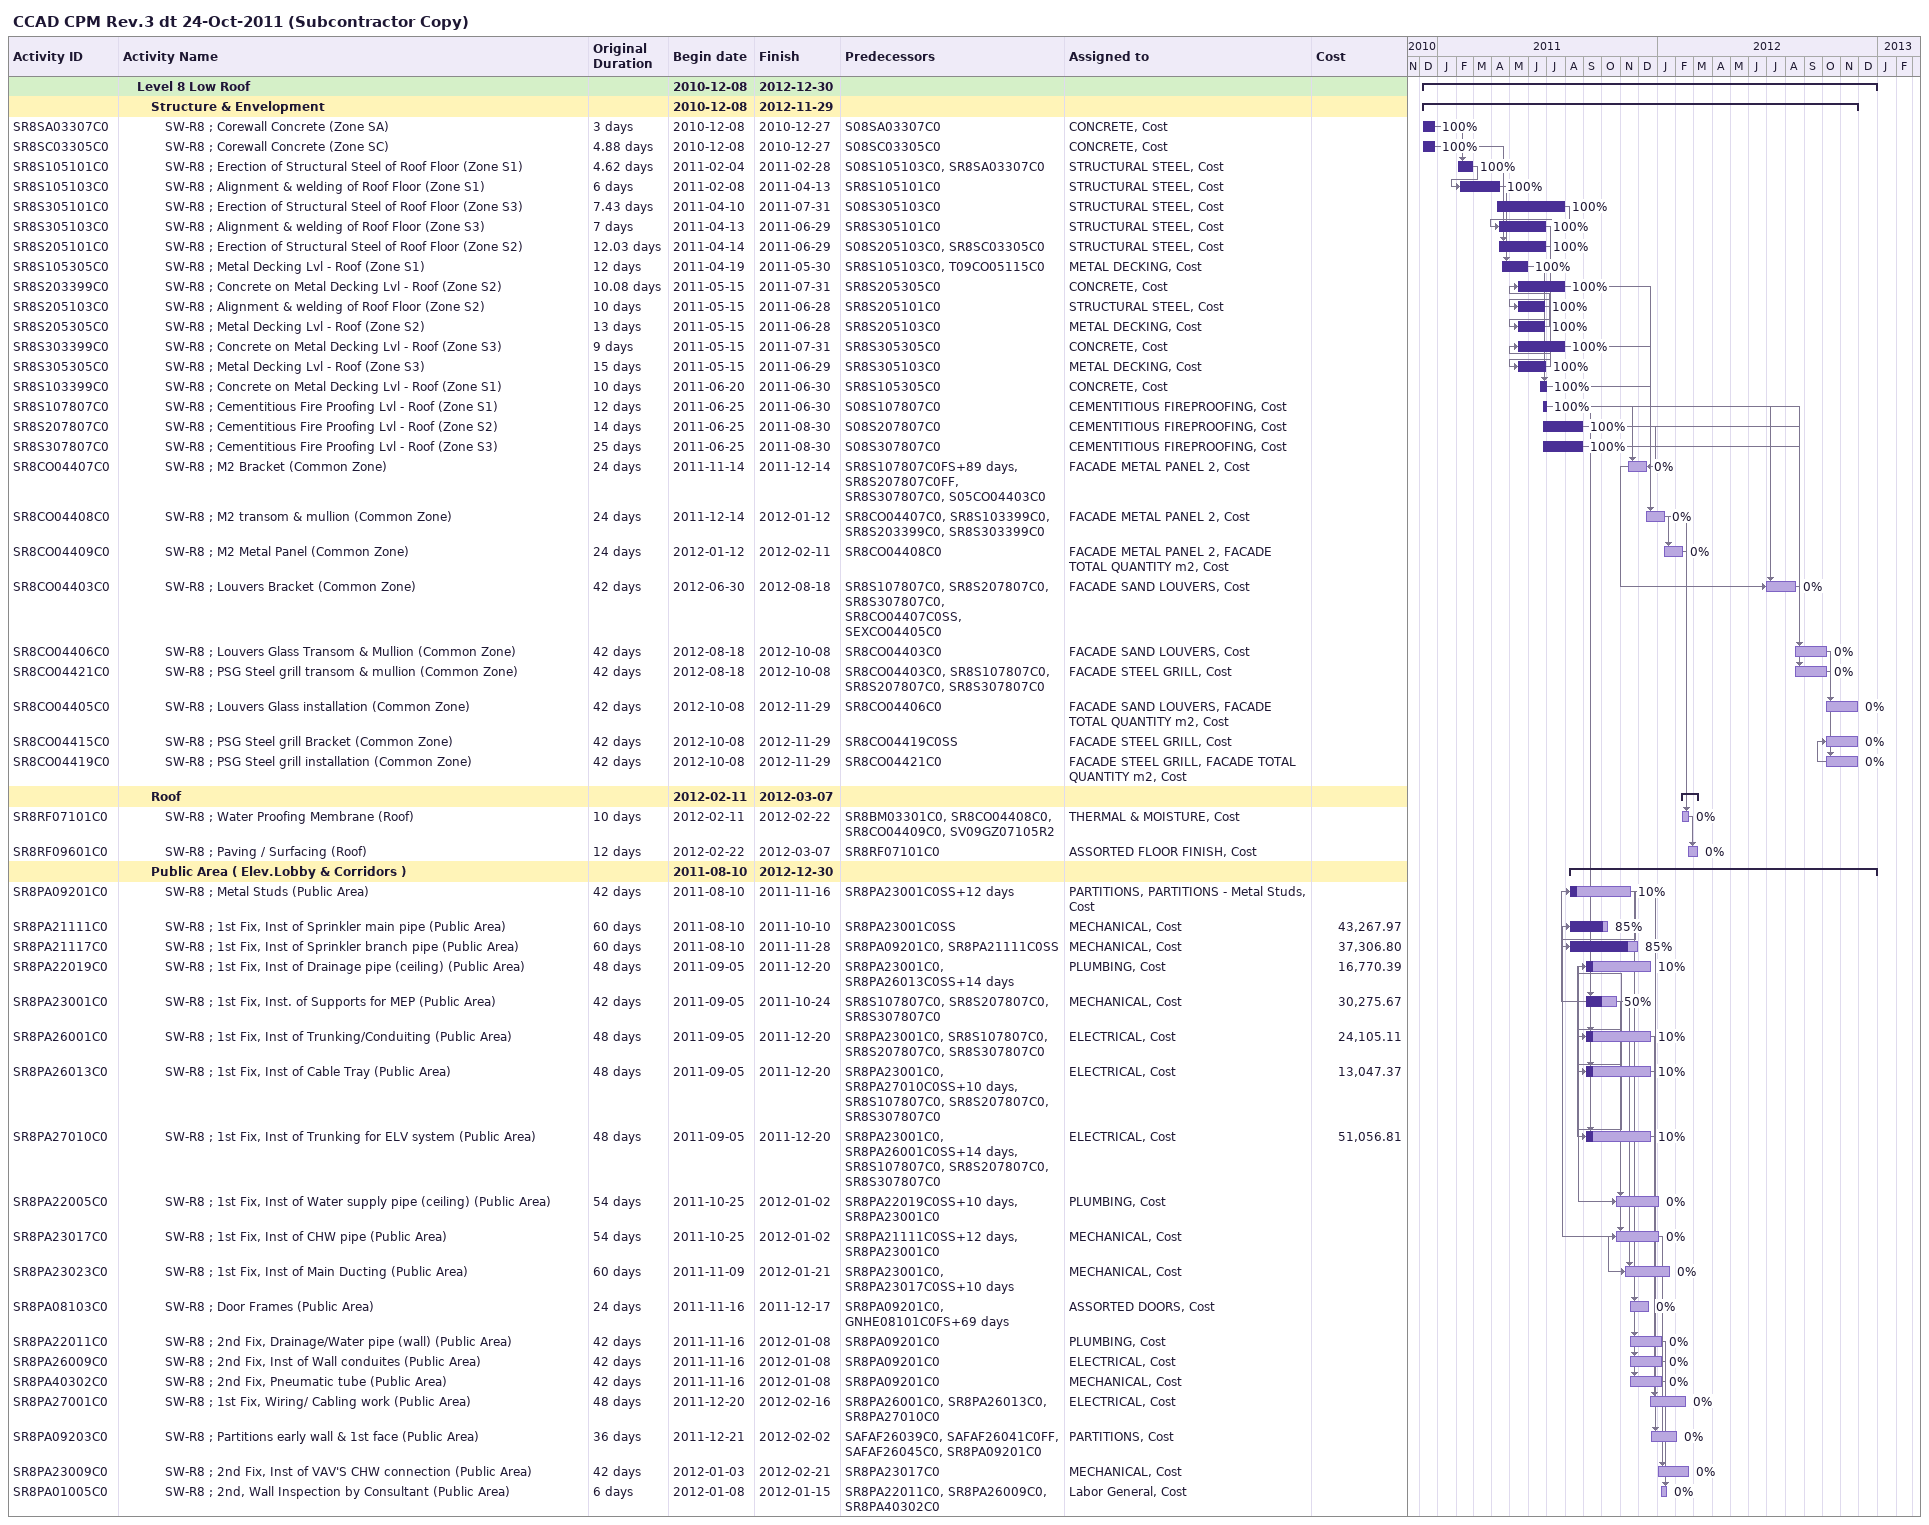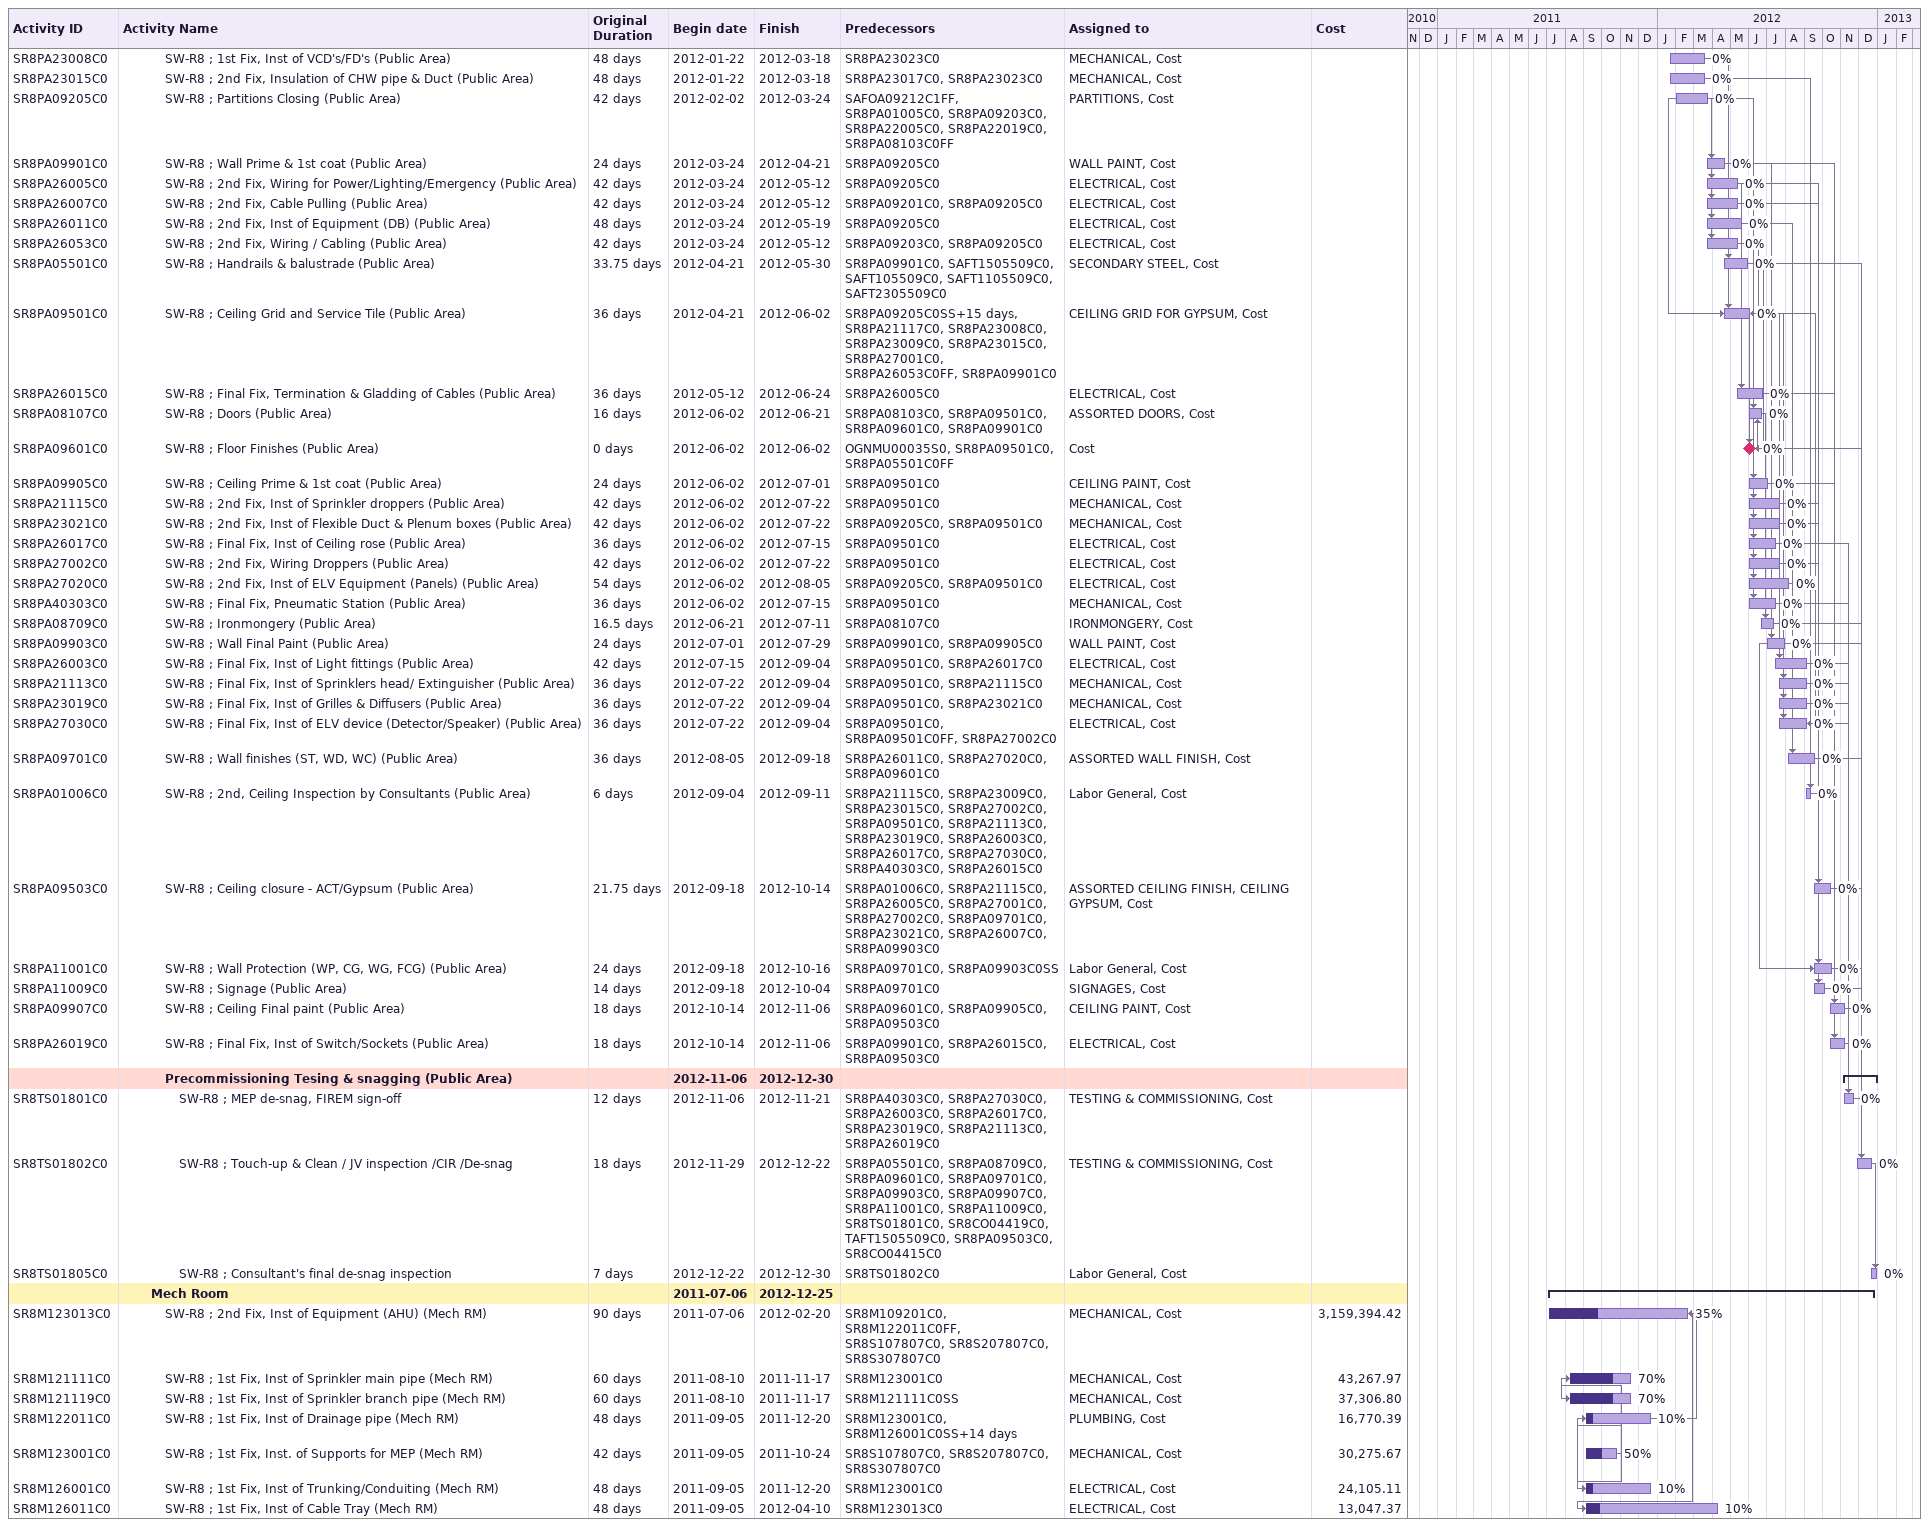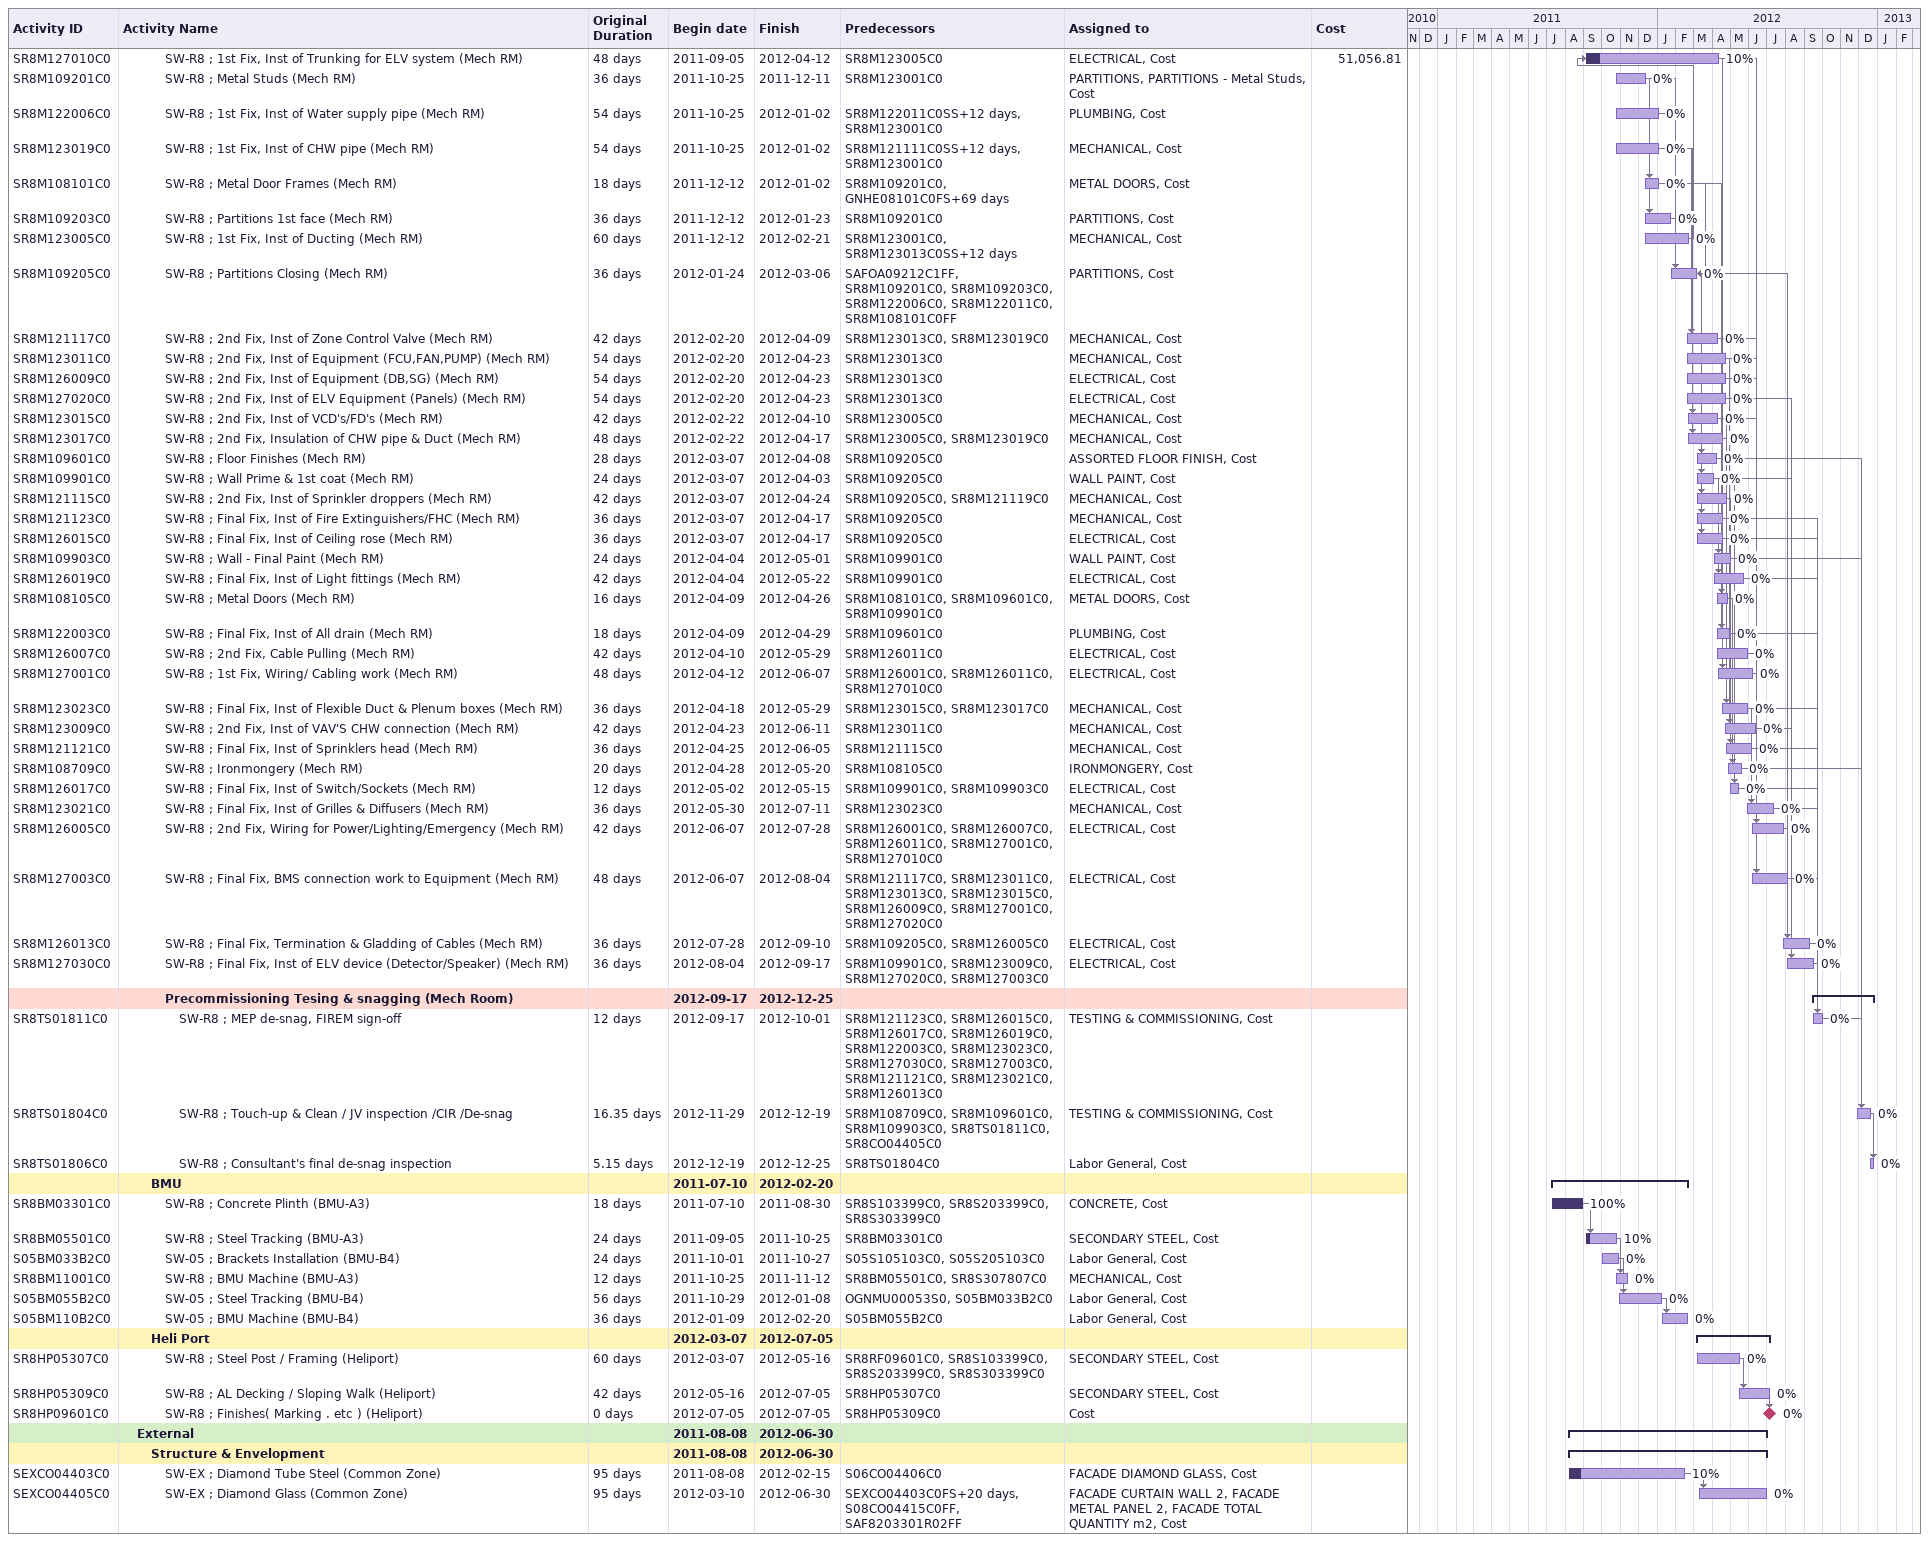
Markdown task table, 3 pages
CCAD CPM Rev.3 dt 24-Oct-2011 (Subcontractor Copy)

| ID | Level | Task | Original duration | Start | Finish | Predecessors | Resources | % complete | Cost |
|---|---|---|---|---|---|---|---|---|---|
|  | 2 | **Level 8 Low Roof** |  | 2010-12-08 | 2012-12-30 |  |  |  |  |
|  | 3 | **Structure & Envelopment** |  | 2010-12-08 | 2012-11-29 |  |  |  |  |
| SR8SA03307C0 | 4 | SW-R8 ; Corewall Concrete (Zone SA) | 3d | 2010-12-08 | 2010-12-27 | S08SA03307C0 | CONCRETE, Cost | 100 |  |
| SR8SC03305C0 | 4 | SW-R8 ; Corewall Concrete (Zone SC) | 4.88d | 2010-12-08 | 2010-12-27 | S08SC03305C0 | CONCRETE, Cost | 100 |  |
| SR8S105101C0 | 4 | SW-R8 ; Erection of Structural Steel of Roof Floor (Zone S1) | 4.62d | 2011-02-04 | 2011-02-28 | S08S105103C0, SR8SA03307C0 | STRUCTURAL STEEL, Cost | 100 |  |
| SR8S105103C0 | 4 | SW-R8 ; Alignment & welding of Roof Floor (Zone S1) | 6d | 2011-02-08 | 2011-04-13 | SR8S105101C0 | STRUCTURAL STEEL, Cost | 100 |  |
| SR8S305101C0 | 4 | SW-R8 ; Erection of Structural Steel of Roof Floor (Zone S3) | 7.43d | 2011-04-10 | 2011-07-31 | S08S305103C0 | STRUCTURAL STEEL, Cost | 100 |  |
| SR8S305103C0 | 4 | SW-R8 ; Alignment & welding of Roof Floor (Zone S3) | 7d | 2011-04-13 | 2011-06-29 | SR8S305101C0 | STRUCTURAL STEEL, Cost | 100 |  |
| SR8S205101C0 | 4 | SW-R8 ; Erection of Structural Steel of Roof Floor (Zone S2) | 12.03d | 2011-04-14 | 2011-06-29 | S08S205103C0, SR8SC03305C0 | STRUCTURAL STEEL, Cost | 100 |  |
| SR8S105305C0 | 4 | SW-R8 ; Metal Decking Lvl - Roof (Zone S1) | 12d | 2011-04-19 | 2011-05-30 | SR8S105103C0, T09CO05115C0 | METAL DECKING, Cost | 100 |  |
| SR8S203399C0 | 4 | SW-R8 ; Concrete on Metal Decking Lvl - Roof (Zone S2) | 10.08d | 2011-05-15 | 2011-07-31 | SR8S205305C0 | CONCRETE, Cost | 100 |  |
| SR8S205103C0 | 4 | SW-R8 ; Alignment & welding of Roof Floor (Zone S2) | 10d | 2011-05-15 | 2011-06-28 | SR8S205101C0 | STRUCTURAL STEEL, Cost | 100 |  |
| SR8S205305C0 | 4 | SW-R8 ; Metal Decking Lvl - Roof (Zone S2) | 13d | 2011-05-15 | 2011-06-28 | SR8S205103C0 | METAL DECKING, Cost | 100 |  |
| SR8S303399C0 | 4 | SW-R8 ; Concrete on Metal Decking Lvl - Roof (Zone S3) | 9d | 2011-05-15 | 2011-07-31 | SR8S305305C0 | CONCRETE, Cost | 100 |  |
| SR8S305305C0 | 4 | SW-R8 ; Metal Decking Lvl - Roof (Zone S3) | 15d | 2011-05-15 | 2011-06-29 | SR8S305103C0 | METAL DECKING, Cost | 100 |  |
| SR8S103399C0 | 4 | SW-R8 ; Concrete on Metal Decking Lvl - Roof (Zone S1) | 10d | 2011-06-20 | 2011-06-30 | SR8S105305C0 | CONCRETE, Cost | 100 |  |
| SR8S107807C0 | 4 | SW-R8 ; Cementitious Fire Proofing Lvl - Roof (Zone S1) | 12d | 2011-06-25 | 2011-06-30 | S08S107807C0 | CEMENTITIOUS FIREPROOFING, Cost | 100 |  |
| SR8S207807C0 | 4 | SW-R8 ; Cementitious Fire Proofing Lvl - Roof (Zone S2) | 14d | 2011-06-25 | 2011-08-30 | S08S207807C0 | CEMENTITIOUS FIREPROOFING, Cost | 100 |  |
| SR8S307807C0 | 4 | SW-R8 ; Cementitious Fire Proofing Lvl - Roof (Zone S3) | 25d | 2011-06-25 | 2011-08-30 | S08S307807C0 | CEMENTITIOUS FIREPROOFING, Cost | 100 |  |
| SR8CO04407C0 | 4 | SW-R8 ; M2 Bracket (Common Zone) | 24d | 2011-11-14 | 2011-12-14 | SR8S107807C0FS+89d, SR8S207807C0FF, SR8S307807C0, S05CO04403C0 | FACADE METAL PANEL 2, Cost | 0 |  |
| SR8CO04408C0 | 4 | SW-R8 ; M2 transom & mullion (Common Zone) | 24d | 2011-12-14 | 2012-01-12 | SR8CO04407C0, SR8S103399C0, SR8S203399C0, SR8S303399C0 | FACADE METAL PANEL 2, Cost | 0 |  |
| SR8CO04409C0 | 4 | SW-R8 ; M2 Metal Panel (Common Zone) | 24d | 2012-01-12 | 2012-02-11 | SR8CO04408C0 | FACADE METAL PANEL 2, FACADE TOTAL QUANTITY m2, Cost | 0 |  |
| SR8CO04403C0 | 4 | SW-R8 ; Louvers Bracket (Common Zone) | 42d | 2012-06-30 | 2012-08-18 | SR8S107807C0, SR8S207807C0, SR8S307807C0, SR8CO04407C0SS, SEXCO04405C0 | FACADE SAND LOUVERS, Cost | 0 |  |
| SR8CO04406C0 | 4 | SW-R8 ; Louvers Glass Transom & Mullion (Common Zone) | 42d | 2012-08-18 | 2012-10-08 | SR8CO04403C0 | FACADE SAND LOUVERS, Cost | 0 |  |
| SR8CO04421C0 | 4 | SW-R8 ; PSG Steel grill transom & mullion (Common Zone) | 42d | 2012-08-18 | 2012-10-08 | SR8CO04403C0, SR8S107807C0, SR8S207807C0, SR8S307807C0 | FACADE STEEL GRILL, Cost | 0 |  |
| SR8CO04405C0 | 4 | SW-R8 ; Louvers Glass installation (Common Zone) | 42d | 2012-10-08 | 2012-11-29 | SR8CO04406C0 | FACADE SAND LOUVERS, FACADE TOTAL QUANTITY m2, Cost | 0 |  |
| SR8CO04415C0 | 4 | SW-R8 ; PSG Steel grill Bracket (Common Zone) | 42d | 2012-10-08 | 2012-11-29 | SR8CO04419C0SS | FACADE STEEL GRILL, Cost | 0 |  |
| SR8CO04419C0 | 4 | SW-R8 ; PSG Steel grill installation (Common Zone) | 42d | 2012-10-08 | 2012-11-29 | SR8CO04421C0 | FACADE STEEL GRILL, FACADE TOTAL QUANTITY m2, Cost | 0 |  |
|  | 3 | **Roof** |  | 2012-02-11 | 2012-03-07 |  |  |  |  |
| SR8RF07101C0 | 4 | SW-R8 ; Water Proofing Membrane (Roof) | 10d | 2012-02-11 | 2012-02-22 | SR8BM03301C0, SR8CO04408C0, SR8CO04409C0, SV09GZ07105R2 | THERMAL & MOISTURE, Cost | 0 |  |
| SR8RF09601C0 | 4 | SW-R8 ; Paving / Surfacing (Roof) | 12d | 2012-02-22 | 2012-03-07 | SR8RF07101C0 | ASSORTED FLOOR FINISH, Cost | 0 |  |
|  | 3 | **Public Area ( Elev.Lobby & Corridors )** |  | 2011-08-10 | 2012-12-30 |  |  |  |  |
| SR8PA09201C0 | 4 | SW-R8 ; Metal Studs (Public Area) | 42d | 2011-08-10 | 2011-11-16 | SR8PA23001C0SS+12d | PARTITIONS, PARTITIONS - Metal Studs, Cost | 10 |  |
| SR8PA21111C0 | 4 | SW-R8 ; 1st Fix, Inst of Sprinkler main pipe (Public Area) | 60d | 2011-08-10 | 2011-10-10 | SR8PA23001C0SS | MECHANICAL, Cost | 85 | 43267.97 |
| SR8PA21117C0 | 4 | SW-R8 ; 1st Fix, Inst of Sprinkler branch pipe (Public Area) | 60d | 2011-08-10 | 2011-11-28 | SR8PA09201C0, SR8PA21111C0SS | MECHANICAL, Cost | 85 | 37306.80 |
| SR8PA22019C0 | 4 | SW-R8 ; 1st Fix, Inst of Drainage pipe (ceiling) (Public Area) | 48d | 2011-09-05 | 2011-12-20 | SR8PA23001C0, SR8PA26013C0SS+14d | PLUMBING, Cost | 10 | 16770.39 |
| SR8PA23001C0 | 4 | SW-R8 ; 1st Fix, Inst. of Supports for MEP (Public Area) | 42d | 2011-09-05 | 2011-10-24 | SR8S107807C0, SR8S207807C0, SR8S307807C0 | MECHANICAL, Cost | 50 | 30275.67 |
| SR8PA26001C0 | 4 | SW-R8 ; 1st Fix, Inst of Trunking/Conduiting (Public Area) | 48d | 2011-09-05 | 2011-12-20 | SR8PA23001C0, SR8S107807C0, SR8S207807C0, SR8S307807C0 | ELECTRICAL, Cost | 10 | 24105.11 |
| SR8PA26013C0 | 4 | SW-R8 ; 1st Fix, Inst of Cable Tray (Public Area) | 48d | 2011-09-05 | 2011-12-20 | SR8PA23001C0, SR8PA27010C0SS+10d, SR8S107807C0, SR8S207807C0, SR8S307807C0 | ELECTRICAL, Cost | 10 | 13047.37 |
| SR8PA27010C0 | 4 | SW-R8 ; 1st Fix, Inst of Trunking for ELV system (Public Area) | 48d | 2011-09-05 | 2011-12-20 | SR8PA23001C0, SR8PA26001C0SS+14d, SR8S107807C0, SR8S207807C0, SR8S307807C0 | ELECTRICAL, Cost | 10 | 51056.81 |
| SR8PA22005C0 | 4 | SW-R8 ; 1st Fix, Inst of Water supply pipe (ceiling) (Public Area) | 54d | 2011-10-25 | 2012-01-02 | SR8PA22019C0SS+10d, SR8PA23001C0 | PLUMBING, Cost | 0 |  |
| SR8PA23017C0 | 4 | SW-R8 ; 1st Fix, Inst of CHW pipe (Public Area) | 54d | 2011-10-25 | 2012-01-02 | SR8PA21111C0SS+12d, SR8PA23001C0 | MECHANICAL, Cost | 0 |  |
| SR8PA23023C0 | 4 | SW-R8 ; 1st Fix, Inst of Main Ducting (Public Area) | 60d | 2011-11-09 | 2012-01-21 | SR8PA23001C0, SR8PA23017C0SS+10d | MECHANICAL, Cost | 0 |  |
| SR8PA08103C0 | 4 | SW-R8 ; Door Frames (Public Area) | 24d | 2011-11-16 | 2011-12-17 | SR8PA09201C0, GNHE08101C0FS+69d | ASSORTED DOORS, Cost | 0 |  |
| SR8PA22011C0 | 4 | SW-R8 ; 2nd Fix, Drainage/Water pipe (wall) (Public Area) | 42d | 2011-11-16 | 2012-01-08 | SR8PA09201C0 | PLUMBING, Cost | 0 |  |
| SR8PA26009C0 | 4 | SW-R8 ; 2nd Fix, Inst of Wall conduites (Public Area) | 42d | 2011-11-16 | 2012-01-08 | SR8PA09201C0 | ELECTRICAL, Cost | 0 |  |
| SR8PA40302C0 | 4 | SW-R8 ; 2nd Fix, Pneumatic tube (Public Area) | 42d | 2011-11-16 | 2012-01-08 | SR8PA09201C0 | MECHANICAL, Cost | 0 |  |
| SR8PA27001C0 | 4 | SW-R8 ; 1st Fix, Wiring/ Cabling work (Public Area) | 48d | 2011-12-20 | 2012-02-16 | SR8PA26001C0, SR8PA26013C0, SR8PA27010C0 | ELECTRICAL, Cost | 0 |  |
| SR8PA09203C0 | 4 | SW-R8 ; Partitions early wall & 1st face (Public Area) | 36d | 2011-12-21 | 2012-02-02 | SAFAF26039C0, SAFAF26041C0FF, SAFAF26045C0, SR8PA09201C0 | PARTITIONS, Cost | 0 |  |
| SR8PA23009C0 | 4 | SW-R8 ; 2nd Fix, Inst of VAV'S CHW connection (Public Area) | 42d | 2012-01-03 | 2012-02-21 | SR8PA23017C0 | MECHANICAL, Cost | 0 |  |
| SR8PA01005C0 | 4 | SW-R8 ; 2nd, Wall Inspection by Consultant (Public Area) | 6d | 2012-01-08 | 2012-01-15 | SR8PA22011C0, SR8PA26009C0, SR8PA40302C0 | Labor General, Cost | 0 |  |
| SR8PA23008C0 | 4 | SW-R8 ; 1st Fix, Inst of VCD's/FD's (Public Area) | 48d | 2012-01-22 | 2012-03-18 | SR8PA23023C0 | MECHANICAL, Cost | 0 |  |
| SR8PA23015C0 | 4 | SW-R8 ; 2nd Fix, Insulation of CHW pipe & Duct (Public Area) | 48d | 2012-01-22 | 2012-03-18 | SR8PA23017C0, SR8PA23023C0 | MECHANICAL, Cost | 0 |  |
| SR8PA09205C0 | 4 | SW-R8 ; Partitions Closing (Public Area) | 42d | 2012-02-02 | 2012-03-24 | SAFOA09212C1FF, SR8PA01005C0, SR8PA09203C0, SR8PA22005C0, SR8PA22019C0, SR8PA08103C0FF | PARTITIONS, Cost | 0 |  |
| SR8PA09901C0 | 4 | SW-R8 ; Wall Prime & 1st coat (Public Area) | 24d | 2012-03-24 | 2012-04-21 | SR8PA09205C0 | WALL PAINT, Cost | 0 |  |
| SR8PA26005C0 | 4 | SW-R8 ; 2nd Fix, Wiring for Power/Lighting/Emergency (Public Area) | 42d | 2012-03-24 | 2012-05-12 | SR8PA09205C0 | ELECTRICAL, Cost | 0 |  |
| SR8PA26007C0 | 4 | SW-R8 ; 2nd Fix, Cable Pulling (Public Area) | 42d | 2012-03-24 | 2012-05-12 | SR8PA09201C0, SR8PA09205C0 | ELECTRICAL, Cost | 0 |  |
| SR8PA26011C0 | 4 | SW-R8 ; 2nd Fix, Inst of Equipment (DB) (Public Area) | 48d | 2012-03-24 | 2012-05-19 | SR8PA09205C0 | ELECTRICAL, Cost | 0 |  |
| SR8PA26053C0 | 4 | SW-R8 ; 2nd Fix, Wiring / Cabling (Public Area) | 42d | 2012-03-24 | 2012-05-12 | SR8PA09203C0, SR8PA09205C0 | ELECTRICAL, Cost | 0 |  |
| SR8PA05501C0 | 4 | SW-R8 ; Handrails & balustrade (Public Area) | 33.75d | 2012-04-21 | 2012-05-30 | SR8PA09901C0, SAFT1505509C0, SAFT105509C0, SAFT1105509C0, SAFT2305509C0 | SECONDARY STEEL, Cost | 0 |  |
| SR8PA09501C0 | 4 | SW-R8 ; Ceiling Grid and Service Tile (Public Area) | 36d | 2012-04-21 | 2012-06-02 | SR8PA09205C0SS+15d, SR8PA21117C0, SR8PA23008C0, SR8PA23009C0, SR8PA23015C0, SR8PA27001C0, SR8PA26053C0FF, SR8PA09901C0 | CEILING GRID FOR GYPSUM, Cost | 0 |  |
| SR8PA26015C0 | 4 | SW-R8 ; Final Fix, Termination & Gladding of Cables (Public Area) | 36d | 2012-05-12 | 2012-06-24 | SR8PA26005C0 | ELECTRICAL, Cost | 0 |  |
| SR8PA08107C0 | 4 | SW-R8 ; Doors (Public Area) | 16d | 2012-06-02 | 2012-06-21 | SR8PA08103C0, SR8PA09501C0, SR8PA09601C0, SR8PA09901C0 | ASSORTED DOORS, Cost | 0 |  |
| SR8PA09601C0 | 4 | SW-R8 ; Floor Finishes (Public Area) | 0d | 2012-06-02 | 2012-06-02 | OGNMU00035S0, SR8PA09501C0, SR8PA05501C0FF | Cost | 0 |  |
| SR8PA09905C0 | 4 | SW-R8 ; Ceiling Prime & 1st coat (Public Area) | 24d | 2012-06-02 | 2012-07-01 | SR8PA09501C0 | CEILING PAINT, Cost | 0 |  |
| SR8PA21115C0 | 4 | SW-R8 ; 2nd Fix, Inst of Sprinkler droppers (Public Area) | 42d | 2012-06-02 | 2012-07-22 | SR8PA09501C0 | MECHANICAL, Cost | 0 |  |
| SR8PA23021C0 | 4 | SW-R8 ; 2nd Fix, Inst of Flexible Duct & Plenum boxes (Public Area) | 42d | 2012-06-02 | 2012-07-22 | SR8PA09205C0, SR8PA09501C0 | MECHANICAL, Cost | 0 |  |
| SR8PA26017C0 | 4 | SW-R8 ; Final Fix, Inst of Ceiling rose (Public Area) | 36d | 2012-06-02 | 2012-07-15 | SR8PA09501C0 | ELECTRICAL, Cost | 0 |  |
| SR8PA27002C0 | 4 | SW-R8 ; 2nd Fix, Wiring Droppers (Public Area) | 42d | 2012-06-02 | 2012-07-22 | SR8PA09501C0 | ELECTRICAL, Cost | 0 |  |
| SR8PA27020C0 | 4 | SW-R8 ; 2nd Fix, Inst of ELV Equipment (Panels) (Public Area) | 54d | 2012-06-02 | 2012-08-05 | SR8PA09205C0, SR8PA09501C0 | ELECTRICAL, Cost | 0 |  |
| SR8PA40303C0 | 4 | SW-R8 ; Final Fix, Pneumatic Station (Public Area) | 36d | 2012-06-02 | 2012-07-15 | SR8PA09501C0 | MECHANICAL, Cost | 0 |  |
| SR8PA08709C0 | 4 | SW-R8 ; Ironmongery (Public Area) | 16.5d | 2012-06-21 | 2012-07-11 | SR8PA08107C0 | IRONMONGERY, Cost | 0 |  |
| SR8PA09903C0 | 4 | SW-R8 ; Wall Final Paint (Public Area) | 24d | 2012-07-01 | 2012-07-29 | SR8PA09901C0, SR8PA09905C0 | WALL PAINT, Cost | 0 |  |
| SR8PA26003C0 | 4 | SW-R8 ; Final Fix, Inst of Light fittings (Public Area) | 42d | 2012-07-15 | 2012-09-04 | SR8PA09501C0, SR8PA26017C0 | ELECTRICAL, Cost | 0 |  |
| SR8PA21113C0 | 4 | SW-R8 ; Final Fix, Inst of Sprinklers head/ Extinguisher (Public Area) | 36d | 2012-07-22 | 2012-09-04 | SR8PA09501C0, SR8PA21115C0 | MECHANICAL, Cost | 0 |  |
| SR8PA23019C0 | 4 | SW-R8 ; Final Fix, Inst of Grilles & Diffusers (Public Area) | 36d | 2012-07-22 | 2012-09-04 | SR8PA09501C0, SR8PA23021C0 | MECHANICAL, Cost | 0 |  |
| SR8PA27030C0 | 4 | SW-R8 ; Final Fix, Inst of ELV device (Detector/Speaker) (Public Area) | 36d | 2012-07-22 | 2012-09-04 | SR8PA09501C0, SR8PA09501C0FF, SR8PA27002C0 | ELECTRICAL, Cost | 0 |  |
| SR8PA09701C0 | 4 | SW-R8 ; Wall finishes (ST, WD, WC) (Public Area) | 36d | 2012-08-05 | 2012-09-18 | SR8PA26011C0, SR8PA27020C0, SR8PA09601C0 | ASSORTED WALL FINISH, Cost | 0 |  |
| SR8PA01006C0 | 4 | SW-R8 ; 2nd, Ceiling Inspection by Consultants (Public Area) | 6d | 2012-09-04 | 2012-09-11 | SR8PA21115C0, SR8PA23009C0, SR8PA23015C0, SR8PA27002C0, SR8PA09501C0, SR8PA21113C0, SR8PA23019C0, SR8PA26003C0, SR8PA26017C0, SR8PA27030C0, SR8PA40303C0, SR8PA26015C0 | Labor General, Cost | 0 |  |
| SR8PA09503C0 | 4 | SW-R8 ; Ceiling closure - ACT/Gypsum (Public Area) | 21.75d | 2012-09-18 | 2012-10-14 | SR8PA01006C0, SR8PA21115C0, SR8PA26005C0, SR8PA27001C0, SR8PA27002C0, SR8PA09701C0, SR8PA23021C0, SR8PA26007C0, SR8PA09903C0 | ASSORTED CEILING FINISH, CEILING GYPSUM, Cost | 0 |  |
| SR8PA11001C0 | 4 | SW-R8 ; Wall Protection (WP, CG, WG, FCG) (Public Area) | 24d | 2012-09-18 | 2012-10-16 | SR8PA09701C0, SR8PA09903C0SS | Labor General, Cost | 0 |  |
| SR8PA11009C0 | 4 | SW-R8 ; Signage (Public Area) | 14d | 2012-09-18 | 2012-10-04 | SR8PA09701C0 | SIGNAGES, Cost | 0 |  |
| SR8PA09907C0 | 4 | SW-R8 ; Ceiling Final paint (Public Area) | 18d | 2012-10-14 | 2012-11-06 | SR8PA09601C0, SR8PA09905C0, SR8PA09503C0 | CEILING PAINT, Cost | 0 |  |
| SR8PA26019C0 | 4 | SW-R8 ; Final Fix, Inst of Switch/Sockets (Public Area) | 18d | 2012-10-14 | 2012-11-06 | SR8PA09901C0, SR8PA26015C0, SR8PA09503C0 | ELECTRICAL, Cost | 0 |  |
|  | 4 | **Precommissioning Tesing & snagging (Public Area)** |  | 2012-11-06 | 2012-12-30 |  |  |  |  |
| SR8TS01801C0 | 5 | SW-R8 ; MEP de-snag, FIREM sign-off | 12d | 2012-11-06 | 2012-11-21 | SR8PA40303C0, SR8PA27030C0, SR8PA26003C0, SR8PA26017C0, SR8PA23019C0, SR8PA21113C0, SR8PA26019C0 | TESTING & COMMISSIONING, Cost | 0 |  |
| SR8TS01802C0 | 5 | SW-R8 ; Touch-up & Clean / JV inspection /CIR /De-snag | 18d | 2012-11-29 | 2012-12-22 | SR8PA05501C0, SR8PA08709C0, SR8PA09601C0, SR8PA09701C0, SR8PA09903C0, SR8PA09907C0, SR8PA11001C0, SR8PA11009C0, SR8TS01801C0, SR8CO04419C0, TAFT1505509C0, SR8PA09503C0, SR8CO04415C0 | TESTING & COMMISSIONING, Cost | 0 |  |
| SR8TS01805C0 | 5 | SW-R8 ; Consultant's final de-snag inspection | 7d | 2012-12-22 | 2012-12-30 | SR8TS01802C0 | Labor General, Cost | 0 |  |
|  | 3 | **Mech Room** |  | 2011-07-06 | 2012-12-25 |  |  |  |  |
| SR8M123013C0 | 4 | SW-R8 ; 2nd Fix, Inst of Equipment (AHU) (Mech RM) | 90d | 2011-07-06 | 2012-02-20 | SR8M109201C0, SR8M122011C0FF, SR8S107807C0, SR8S207807C0, SR8S307807C0 | MECHANICAL, Cost | 35 | 3159394.42 |
| SR8M121111C0 | 4 | SW-R8 ; 1st Fix, Inst of Sprinkler main pipe (Mech RM) | 60d | 2011-08-10 | 2011-11-17 | SR8M123001C0 | MECHANICAL, Cost | 70 | 43267.97 |
| SR8M121119C0 | 4 | SW-R8 ; 1st Fix, Inst of Sprinkler branch pipe (Mech RM) | 60d | 2011-08-10 | 2011-11-17 | SR8M121111C0SS | MECHANICAL, Cost | 70 | 37306.80 |
| SR8M122011C0 | 4 | SW-R8 ; 1st Fix, Inst of Drainage pipe (Mech RM) | 48d | 2011-09-05 | 2011-12-20 | SR8M123001C0, SR8M126001C0SS+14d | PLUMBING, Cost | 10 | 16770.39 |
| SR8M123001C0 | 4 | SW-R8 ; 1st Fix, Inst. of Supports for MEP (Mech RM) | 42d | 2011-09-05 | 2011-10-24 | SR8S107807C0, SR8S207807C0, SR8S307807C0 | MECHANICAL, Cost | 50 | 30275.67 |
| SR8M126001C0 | 4 | SW-R8 ; 1st Fix, Inst of Trunking/Conduiting (Mech RM) | 48d | 2011-09-05 | 2011-12-20 | SR8M123001C0 | ELECTRICAL, Cost | 10 | 24105.11 |
| SR8M126011C0 | 4 | SW-R8 ; 1st Fix, Inst of Cable Tray (Mech RM) | 48d | 2011-09-05 | 2012-04-10 | SR8M123013C0 | ELECTRICAL, Cost | 10 | 13047.37 |
| SR8M127010C0 | 4 | SW-R8 ; 1st Fix, Inst of Trunking for ELV system (Mech RM) | 48d | 2011-09-05 | 2012-04-12 | SR8M123005C0 | ELECTRICAL, Cost | 10 | 51056.81 |
| SR8M109201C0 | 4 | SW-R8 ; Metal Studs (Mech RM) | 36d | 2011-10-25 | 2011-12-11 | SR8M123001C0 | PARTITIONS, PARTITIONS - Metal Studs, Cost | 0 |  |
| SR8M122006C0 | 4 | SW-R8 ; 1st Fix, Inst of Water supply pipe (Mech RM) | 54d | 2011-10-25 | 2012-01-02 | SR8M122011C0SS+12d, SR8M123001C0 | PLUMBING, Cost | 0 |  |
| SR8M123019C0 | 4 | SW-R8 ; 1st Fix, Inst of CHW pipe (Mech RM) | 54d | 2011-10-25 | 2012-01-02 | SR8M121111C0SS+12d, SR8M123001C0 | MECHANICAL, Cost | 0 |  |
| SR8M108101C0 | 4 | SW-R8 ; Metal Door Frames (Mech RM) | 18d | 2011-12-12 | 2012-01-02 | SR8M109201C0, GNHE08101C0FS+69d | METAL DOORS, Cost | 0 |  |
| SR8M109203C0 | 4 | SW-R8 ; Partitions 1st face (Mech RM) | 36d | 2011-12-12 | 2012-01-23 | SR8M109201C0 | PARTITIONS, Cost | 0 |  |
| SR8M123005C0 | 4 | SW-R8 ; 1st Fix, Inst of Ducting (Mech RM) | 60d | 2011-12-12 | 2012-02-21 | SR8M123001C0, SR8M123013C0SS+12d | MECHANICAL, Cost | 0 |  |
| SR8M109205C0 | 4 | SW-R8 ; Partitions Closing (Mech RM) | 36d | 2012-01-24 | 2012-03-06 | SAFOA09212C1FF, SR8M109201C0, SR8M109203C0, SR8M122006C0, SR8M122011C0, SR8M108101C0FF | PARTITIONS, Cost | 0 |  |
| SR8M121117C0 | 4 | SW-R8 ; 2nd Fix, Inst of Zone Control Valve (Mech RM) | 42d | 2012-02-20 | 2012-04-09 | SR8M123013C0, SR8M123019C0 | MECHANICAL, Cost | 0 |  |
| SR8M123011C0 | 4 | SW-R8 ; 2nd Fix, Inst of Equipment (FCU,FAN,PUMP) (Mech RM) | 54d | 2012-02-20 | 2012-04-23 | SR8M123013C0 | MECHANICAL, Cost | 0 |  |
| SR8M126009C0 | 4 | SW-R8 ; 2nd Fix, Inst of Equipment (DB,SG) (Mech RM) | 54d | 2012-02-20 | 2012-04-23 | SR8M123013C0 | ELECTRICAL, Cost | 0 |  |
| SR8M127020C0 | 4 | SW-R8 ; 2nd Fix, Inst of ELV Equipment (Panels) (Mech RM) | 54d | 2012-02-20 | 2012-04-23 | SR8M123013C0 | ELECTRICAL, Cost | 0 |  |
| SR8M123015C0 | 4 | SW-R8 ; 2nd Fix, Inst of VCD's/FD's (Mech RM) | 42d | 2012-02-22 | 2012-04-10 | SR8M123005C0 | MECHANICAL, Cost | 0 |  |
| SR8M123017C0 | 4 | SW-R8 ; 2nd Fix, Insulation of CHW pipe & Duct (Mech RM) | 48d | 2012-02-22 | 2012-04-17 | SR8M123005C0, SR8M123019C0 | MECHANICAL, Cost | 0 |  |
| SR8M109601C0 | 4 | SW-R8 ; Floor Finishes (Mech RM) | 28d | 2012-03-07 | 2012-04-08 | SR8M109205C0 | ASSORTED FLOOR FINISH, Cost | 0 |  |
| SR8M109901C0 | 4 | SW-R8 ; Wall Prime & 1st coat (Mech RM) | 24d | 2012-03-07 | 2012-04-03 | SR8M109205C0 | WALL PAINT, Cost | 0 |  |
| SR8M121115C0 | 4 | SW-R8 ; 2nd Fix, Inst of Sprinkler droppers (Mech RM) | 42d | 2012-03-07 | 2012-04-24 | SR8M109205C0, SR8M121119C0 | MECHANICAL, Cost | 0 |  |
| SR8M121123C0 | 4 | SW-R8 ; Final Fix, Inst of Fire Extinguishers/FHC (Mech RM) | 36d | 2012-03-07 | 2012-04-17 | SR8M109205C0 | MECHANICAL, Cost | 0 |  |
| SR8M126015C0 | 4 | SW-R8 ; Final Fix, Inst of Ceiling rose (Mech RM) | 36d | 2012-03-07 | 2012-04-17 | SR8M109205C0 | ELECTRICAL, Cost | 0 |  |
| SR8M109903C0 | 4 | SW-R8 ; Wall - Final Paint (Mech RM) | 24d | 2012-04-04 | 2012-05-01 | SR8M109901C0 | WALL PAINT, Cost | 0 |  |
| SR8M126019C0 | 4 | SW-R8 ; Final Fix, Inst of Light fittings (Mech RM) | 42d | 2012-04-04 | 2012-05-22 | SR8M109901C0 | ELECTRICAL, Cost | 0 |  |
| SR8M108105C0 | 4 | SW-R8 ; Metal Doors (Mech RM) | 16d | 2012-04-09 | 2012-04-26 | SR8M108101C0, SR8M109601C0, SR8M109901C0 | METAL DOORS, Cost | 0 |  |
| SR8M122003C0 | 4 | SW-R8 ; Final Fix, Inst of All drain (Mech RM) | 18d | 2012-04-09 | 2012-04-29 | SR8M109601C0 | PLUMBING, Cost | 0 |  |
| SR8M126007C0 | 4 | SW-R8 ; 2nd Fix, Cable Pulling (Mech RM) | 42d | 2012-04-10 | 2012-05-29 | SR8M126011C0 | ELECTRICAL, Cost | 0 |  |
| SR8M127001C0 | 4 | SW-R8 ; 1st Fix, Wiring/ Cabling work (Mech RM) | 48d | 2012-04-12 | 2012-06-07 | SR8M126001C0, SR8M126011C0, SR8M127010C0 | ELECTRICAL, Cost | 0 |  |
| SR8M123023C0 | 4 | SW-R8 ; Final Fix, Inst of Flexible Duct & Plenum boxes (Mech RM) | 36d | 2012-04-18 | 2012-05-29 | SR8M123015C0, SR8M123017C0 | MECHANICAL, Cost | 0 |  |
| SR8M123009C0 | 4 | SW-R8 ; 2nd Fix, Inst of VAV'S CHW connection (Mech RM) | 42d | 2012-04-23 | 2012-06-11 | SR8M123011C0 | MECHANICAL, Cost | 0 |  |
| SR8M121121C0 | 4 | SW-R8 ; Final Fix, Inst of Sprinklers head (Mech RM) | 36d | 2012-04-25 | 2012-06-05 | SR8M121115C0 | MECHANICAL, Cost | 0 |  |
| SR8M108709C0 | 4 | SW-R8 ; Ironmongery (Mech RM) | 20d | 2012-04-28 | 2012-05-20 | SR8M108105C0 | IRONMONGERY, Cost | 0 |  |
| SR8M126017C0 | 4 | SW-R8 ; Final Fix, Inst of Switch/Sockets (Mech RM) | 12d | 2012-05-02 | 2012-05-15 | SR8M109901C0, SR8M109903C0 | ELECTRICAL, Cost | 0 |  |
| SR8M123021C0 | 4 | SW-R8 ; Final Fix, Inst of Grilles & Diffusers (Mech RM) | 36d | 2012-05-30 | 2012-07-11 | SR8M123023C0 | MECHANICAL, Cost | 0 |  |
| SR8M126005C0 | 4 | SW-R8 ; 2nd Fix, Wiring for Power/Lighting/Emergency (Mech RM) | 42d | 2012-06-07 | 2012-07-28 | SR8M126001C0, SR8M126007C0, SR8M126011C0, SR8M127001C0, SR8M127010C0 | ELECTRICAL, Cost | 0 |  |
| SR8M127003C0 | 4 | SW-R8 ; Final Fix, BMS connection work to Equipment (Mech RM) | 48d | 2012-06-07 | 2012-08-04 | SR8M121117C0, SR8M123011C0, SR8M123013C0, SR8M123015C0, SR8M126009C0, SR8M127001C0, SR8M127020C0 | ELECTRICAL, Cost | 0 |  |
| SR8M126013C0 | 4 | SW-R8 ; Final Fix, Termination & Gladding of Cables (Mech RM) | 36d | 2012-07-28 | 2012-09-10 | SR8M109205C0, SR8M126005C0 | ELECTRICAL, Cost | 0 |  |
| SR8M127030C0 | 4 | SW-R8 ; Final Fix, Inst of ELV device (Detector/Speaker) (Mech RM) | 36d | 2012-08-04 | 2012-09-17 | SR8M109901C0, SR8M123009C0, SR8M127020C0, SR8M127003C0 | ELECTRICAL, Cost | 0 |  |
|  | 4 | **Precommissioning Tesing & snagging (Mech Room)** |  | 2012-09-17 | 2012-12-25 |  |  |  |  |
| SR8TS01811C0 | 5 | SW-R8 ; MEP de-snag, FIREM sign-off | 12d | 2012-09-17 | 2012-10-01 | SR8M121123C0, SR8M126015C0, SR8M126017C0, SR8M126019C0, SR8M122003C0, SR8M123023C0, SR8M127030C0, SR8M127003C0, SR8M121121C0, SR8M123021C0, SR8M126013C0 | TESTING & COMMISSIONING, Cost | 0 |  |
| SR8TS01804C0 | 5 | SW-R8 ; Touch-up & Clean / JV inspection /CIR /De-snag | 16.35d | 2012-11-29 | 2012-12-19 | SR8M108709C0, SR8M109601C0, SR8M109903C0, SR8TS01811C0, SR8CO04405C0 | TESTING & COMMISSIONING, Cost | 0 |  |
| SR8TS01806C0 | 5 | SW-R8 ; Consultant's final de-snag inspection | 5.15d | 2012-12-19 | 2012-12-25 | SR8TS01804C0 | Labor General, Cost | 0 |  |
|  | 3 | **BMU** |  | 2011-07-10 | 2012-02-20 |  |  |  |  |
| SR8BM03301C0 | 4 | SW-R8 ; Concrete Plinth (BMU-A3) | 18d | 2011-07-10 | 2011-08-30 | SR8S103399C0, SR8S203399C0, SR8S303399C0 | CONCRETE, Cost | 100 |  |
| SR8BM05501C0 | 4 | SW-R8 ; Steel Tracking (BMU-A3) | 24d | 2011-09-05 | 2011-10-25 | SR8BM03301C0 | SECONDARY STEEL, Cost | 10 |  |
| S05BM033B2C0 | 4 | SW-05 ; Brackets Installation (BMU-B4) | 24d | 2011-10-01 | 2011-10-27 | S05S105103C0, S05S205103C0 | Labor General, Cost | 0 |  |
| SR8BM11001C0 | 4 | SW-R8 ; BMU Machine (BMU-A3) | 12d | 2011-10-25 | 2011-11-12 | SR8BM05501C0, SR8S307807C0 | MECHANICAL, Cost | 0 |  |
| S05BM055B2C0 | 4 | SW-05 ; Steel Tracking (BMU-B4) | 56d | 2011-10-29 | 2012-01-08 | OGNMU00053S0, S05BM033B2C0 | Labor General, Cost | 0 |  |
| S05BM110B2C0 | 4 | SW-05 ; BMU Machine (BMU-B4) | 36d | 2012-01-09 | 2012-02-20 | S05BM055B2C0 | Labor General, Cost | 0 |  |
|  | 3 | **Heli Port** |  | 2012-03-07 | 2012-07-05 |  |  |  |  |
| SR8HP05307C0 | 4 | SW-R8 ; Steel Post / Framing (Heliport) | 60d | 2012-03-07 | 2012-05-16 | SR8RF09601C0, SR8S103399C0, SR8S203399C0, SR8S303399C0 | SECONDARY STEEL, Cost | 0 |  |
| SR8HP05309C0 | 4 | SW-R8 ; AL Decking / Sloping Walk (Heliport) | 42d | 2012-05-16 | 2012-07-05 | SR8HP05307C0 | SECONDARY STEEL, Cost | 0 |  |
| SR8HP09601C0 | 4 | SW-R8 ; Finishes( Marking . etc ) (Heliport) | 0d | 2012-07-05 | 2012-07-05 | SR8HP05309C0 | Cost | 0 |  |
|  | 2 | **External** |  | 2011-08-08 | 2012-06-30 |  |  |  |  |
|  | 3 | **Structure & Envelopment** |  | 2011-08-08 | 2012-06-30 |  |  |  |  |
| SEXCO04403C0 | 4 | SW-EX ; Diamond Tube Steel (Common Zone) | 95d | 2011-08-08 | 2012-02-15 | S06CO04406C0 | FACADE DIAMOND GLASS, Cost | 10 |  |
| SEXCO04405C0 | 4 | SW-EX ; Diamond Glass (Common Zone) | 95d | 2012-03-10 | 2012-06-30 | SEXCO04403C0FS+20d, S08CO04415C0FF, SAF8203301R02FF | FACADE CURTAIN WALL 2, FACADE METAL PANEL 2, FACADE TOTAL QUANTITY m2, Cost | 0 |  |
